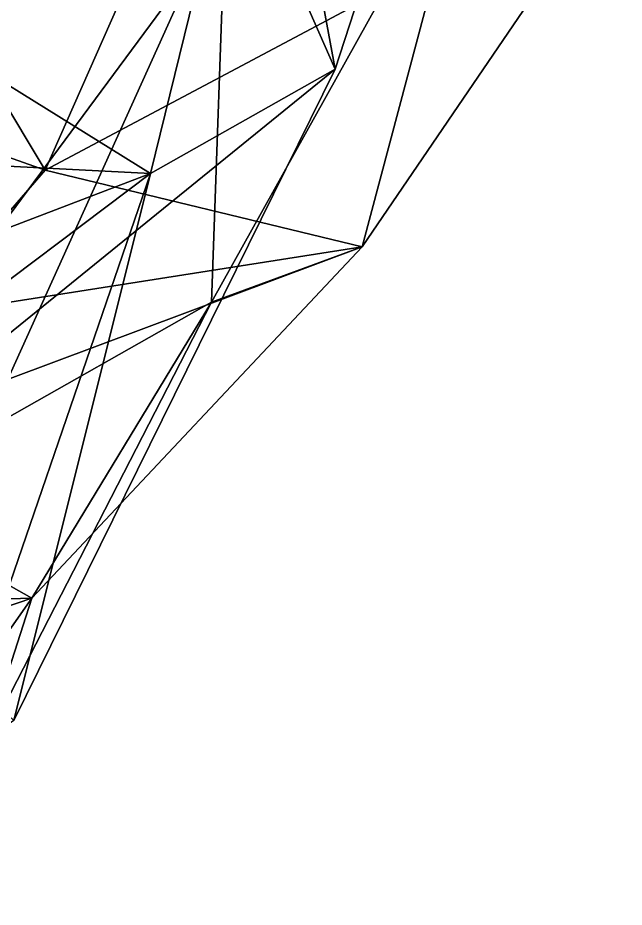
# Model space of a CAD drawing. Extents: x -1.1 to 1.1, y -4.3 to 7.3.
# Drawn here: x 0.3605 to 0.4626, y -3.3476 to -3.1978 of the extents above; entities that cross this region are included whole.
import ezdxf

# ---------------------------------------------------------------- set-up
doc = ezdxf.new("R2010")
doc.units = 0
doc.layers.add('T_REX$LWO', color=1, linetype='CONTINUOUS')

msp = doc.modelspace()

# ---------------------------------------------------------------- linework, layer by layer
at = {"layer": 'T_REX$LWO'}
for points in [[(0.40026, -3.17532, 4.19451), (0.41391, -3.20641, 4.17114), (0.44674, -3.10555, 4.11637)], [(0.44674, -3.10555, 4.11637), (0.41391, -3.20641, 4.17114), (0.40243, -3.14425, 4.09672)], [(0.40026, -3.17532, 4.19451), (0.33615, -3.14421, 4.19151), (0.26449, -3.23112, 4.19941)], [(0.40243, -3.14425, 4.09672), (0.38283, -3.22398, 4.10441), (0.33692, -3.1955, 4.03948)], [(0.41391, -3.20641, 4.17114), (0.38283, -3.22398, 4.10441), (0.40243, -3.14425, 4.09672)], [(0.39312, -3.24569, 3.64702), (0.43686, -3.16707, 3.64819), (0.39551, -3.17737, 3.73615)], [(0.39312, -3.24569, 3.64702), (0.41847, -3.23635, 3.55116), (0.43686, -3.16707, 3.64819)], [(0.41847, -3.23635, 3.55116), (0.46259, -3.17159, 3.54482), (0.43686, -3.16707, 3.64819)], [(0.36513, -3.22343, 3.48979), (0.37734, -3.19575, 3.48718), (0.46259, -3.17159, 3.54482)], [(0.41847, -3.23635, 3.55116), (0.36513, -3.22343, 3.48979), (0.46259, -3.17159, 3.54482)], [(0.26449, -3.23112, 4.19941), (0.32214, -3.28089, 4.20376), (0.40026, -3.17532, 4.19451)], [(0.41391, -3.20641, 4.17114), (0.40026, -3.17532, 4.19451), (0.32214, -3.28089, 4.20376)], [(0.35482, -3.26731, 3.73894), (0.39551, -3.17737, 3.73615), (0.35925, -3.19223, 3.83695)], [(0.35482, -3.26731, 3.73894), (0.39312, -3.24569, 3.64702), (0.39551, -3.17737, 3.73615)], [(0.32874, -3.21059, 3.48488), (0.34129, -3.18373, 3.48331), (0.36513, -3.22343, 3.48979)], [(0.34129, -3.18373, 3.48331), (0.37734, -3.19575, 3.48718), (0.36513, -3.22343, 3.48979)], [(0.33577, -3.22156, 4.05604), (0.33692, -3.1955, 4.03948), (0.38283, -3.22398, 4.10441)], [(0.32214, -3.28089, 4.20376), (0.35984, -3.31613, 4.16746), (0.41391, -3.20641, 4.17114)], [(0.41391, -3.20641, 4.17114), (0.35984, -3.31613, 4.16746), (0.38283, -3.22398, 4.10441)], [(0.34371, -3.24807, 3.49226), (0.32874, -3.21059, 3.48488), (0.36513, -3.22343, 3.48979)], [(0.38283, -3.22398, 4.10441), (0.32789, -3.24499, 4.06269), (0.33577, -3.22156, 4.05604)], [(0.38283, -3.22398, 4.10441), (0.3247, -3.26778, 4.06937), (0.32789, -3.24499, 4.06269)], [(0.38283, -3.22398, 4.10441), (0.34837, -3.32438, 4.09688), (0.3247, -3.26778, 4.06937)], [(0.34371, -3.24807, 3.49226), (0.36513, -3.22343, 3.48979), (0.41847, -3.23635, 3.55116)], [(0.35984, -3.31613, 4.16746), (0.34837, -3.32438, 4.09688), (0.38283, -3.22398, 4.10441)], [(0.32196, -3.27244, 3.49571), (0.34371, -3.24807, 3.49226), (0.41847, -3.23635, 3.55116)], [(0.36286, -3.29551, 3.56185), (0.32196, -3.27244, 3.49571), (0.41847, -3.23635, 3.55116)], [(0.36286, -3.29551, 3.56185), (0.41847, -3.23635, 3.55116), (0.39312, -3.24569, 3.64702)], [(0.35506, -3.31964, 3.66734), (0.39312, -3.24569, 3.64702), (0.35482, -3.26731, 3.73894)], [(0.35506, -3.31964, 3.66734), (0.36286, -3.29551, 3.56185), (0.39312, -3.24569, 3.64702)], [(0.30249, -3.29729, 3.49744), (0.32196, -3.27244, 3.49571), (0.36286, -3.29551, 3.56185)], [(0.28353, -3.32257, 3.49783), (0.30249, -3.29729, 3.49744), (0.36286, -3.29551, 3.56185)], [(0.32631, -3.34755, 3.57184), (0.28353, -3.32257, 3.49783), (0.36286, -3.29551, 3.56185)], [(0.32631, -3.34755, 3.57184), (0.36286, -3.29551, 3.56185), (0.35506, -3.31964, 3.66734)]]:
    msp.add_3dface(points, dxfattribs=at)

doc.saveas('drawing.dxf')
